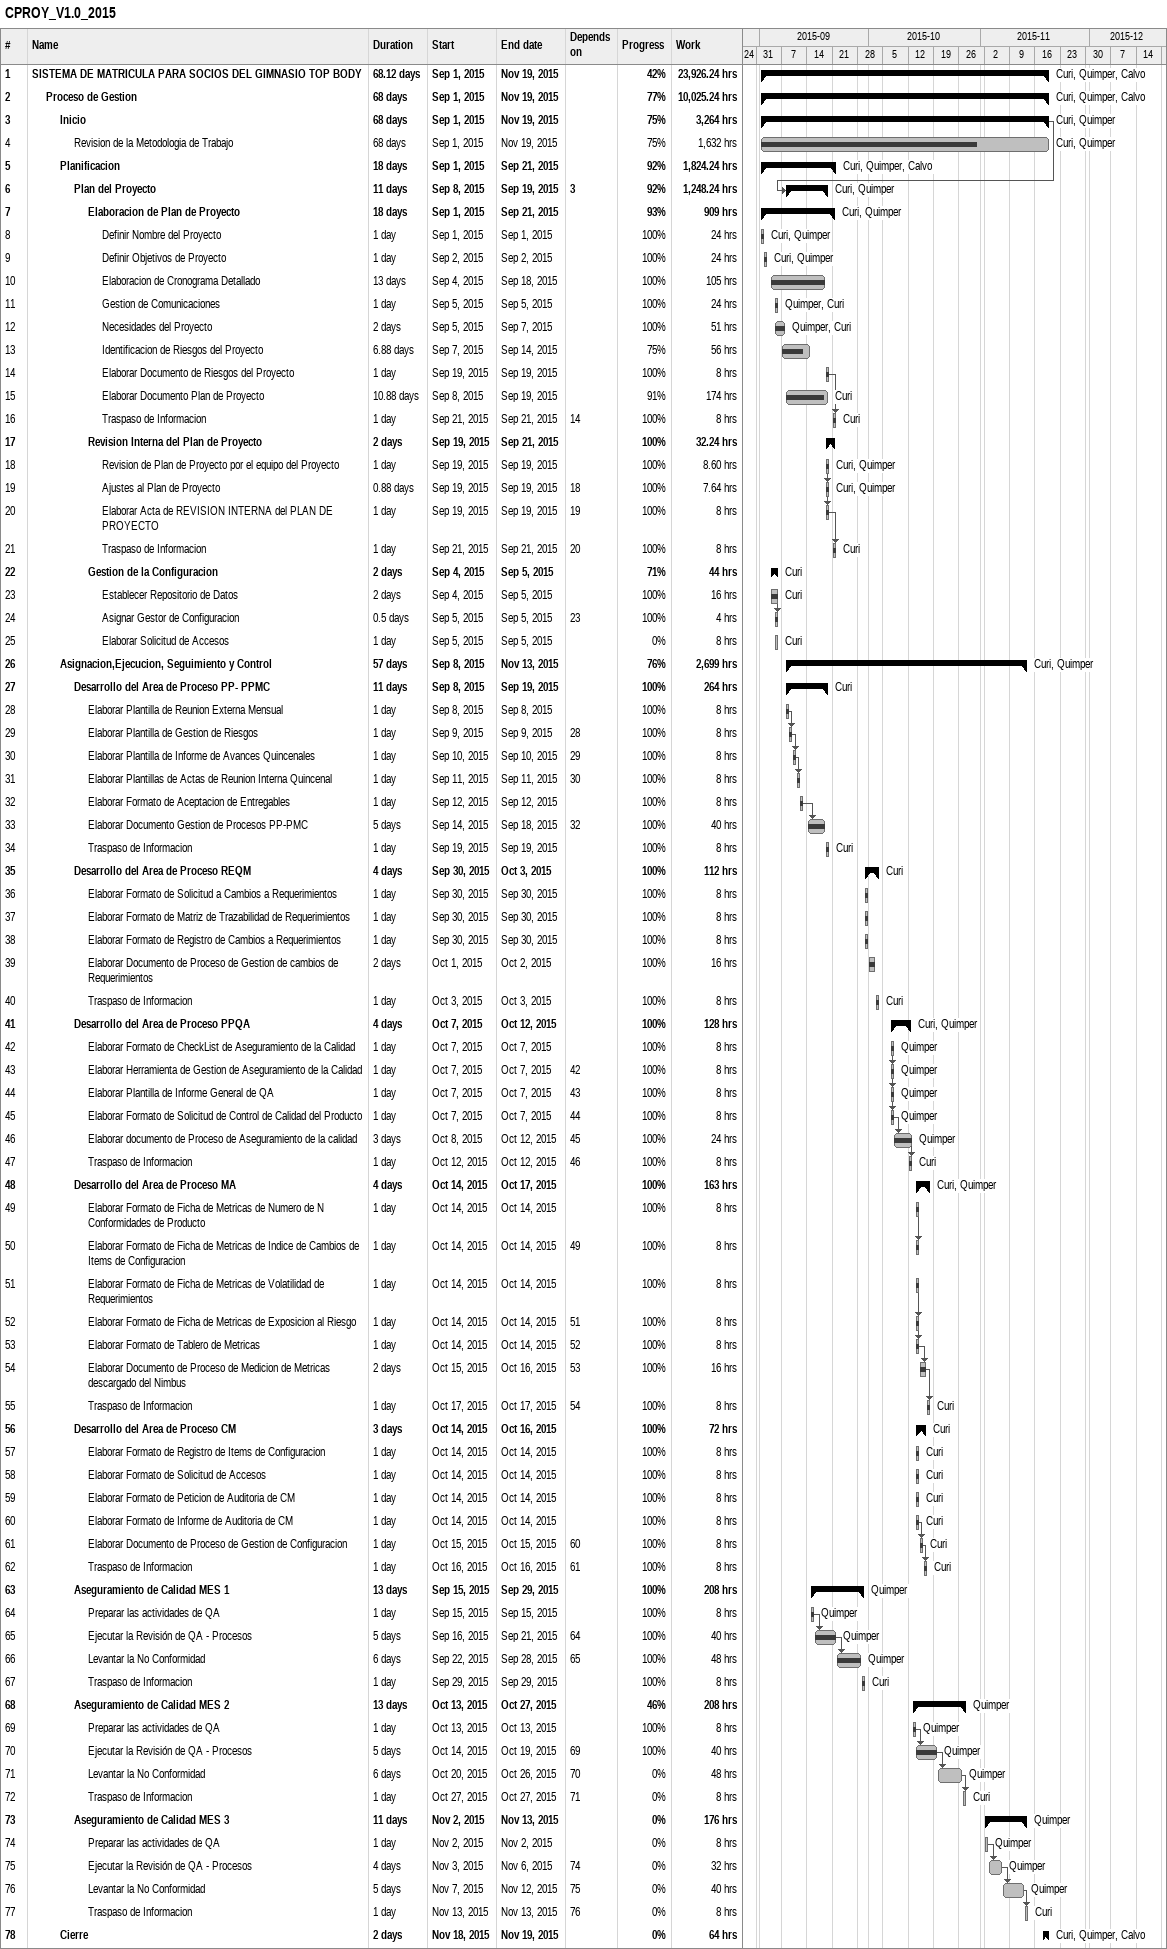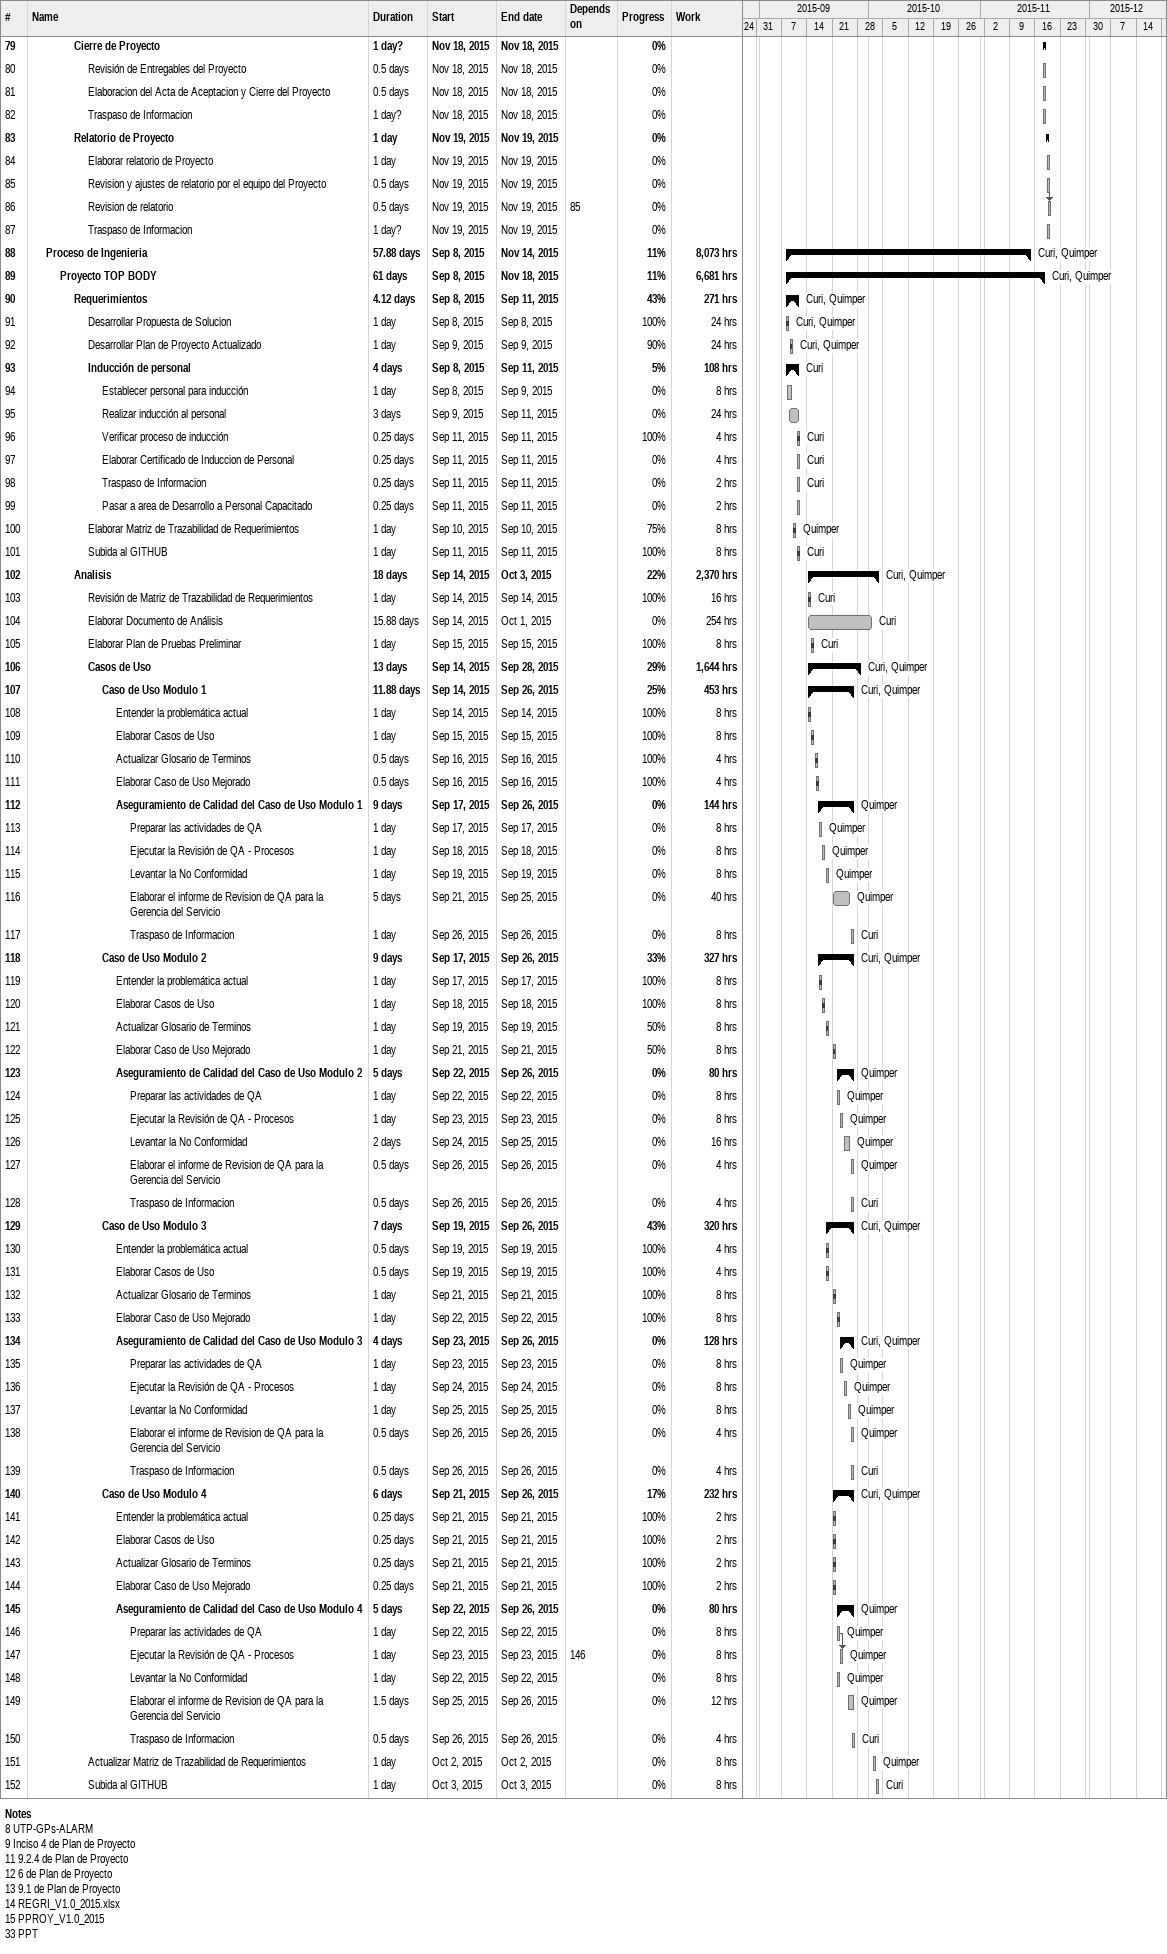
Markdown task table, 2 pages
CPROY_V1.0_2015

| ID | Level | Task | Duration | Start | Finish | Predecessors | Resources | % complete | Work (h) |
|---|---|---|---|---|---|---|---|---|---|
| 1 | 1 | **SISTEMA DE MATRICULA PARA SOCIOS DEL GIMNASIO TOP BODY** | 68.12d | 2015-09-01 | 2015-11-19 |  | Curi, Quimper, Calvo | 42 | 23926.24 |
| 2 | 2 | **Proceso de Gestion** | 68d | 2015-09-01 | 2015-11-19 |  | Curi, Quimper, Calvo | 77 | 10025.24 |
| 3 | 3 | **Inicio** | 68d | 2015-09-01 | 2015-11-19 |  | Curi, Quimper | 75 | 3264 |
| 4 | 4 | Revision de la Metodologia de Trabajo | 68d | 2015-09-01 | 2015-11-19 |  | Curi, Quimper | 75 | 1632 |
| 5 | 3 | **Planificacion** | 18d | 2015-09-01 | 2015-09-21 |  | Curi, Quimper, Calvo | 92 | 1824.24 |
| 6 | 4 | **Plan del Proyecto** | 11d | 2015-09-08 | 2015-09-19 | 3 | Curi, Quimper | 92 | 1248.24 |
| 7 | 5 | **Elaboracion de Plan de Proyecto** | 18d | 2015-09-01 | 2015-09-21 |  | Curi, Quimper | 93 | 909 |
| 8 | 6 | Definir Nombre del Proyecto | 1d | 2015-09-01 | 2015-09-01 |  | Curi, Quimper | 100 | 24 |
| 9 | 6 | Definir Objetivos de Proyecto | 1d | 2015-09-02 | 2015-09-02 |  | Curi, Quimper | 100 | 24 |
| 10 | 6 | Elaboracion de Cronograma Detallado | 13d | 2015-09-04 | 2015-09-18 |  |  | 100 | 105 |
| 11 | 6 | Gestion de Comunicaciones | 1d | 2015-09-05 | 2015-09-05 |  | Quimper, Curi | 100 | 24 |
| 12 | 6 | Necesidades del Proyecto | 2d | 2015-09-05 | 2015-09-07 |  | Quimper, Curi | 100 | 51 |
| 13 | 6 | Identificacion de Riesgos del Proyecto | 6.88d | 2015-09-07 | 2015-09-14 |  |  | 75 | 56 |
| 14 | 6 | Elaborar Documento de Riesgos del Proyecto | 1d | 2015-09-19 | 2015-09-19 |  |  | 100 | 8 |
| 15 | 6 | Elaborar Documento Plan de Proyecto | 10.88d | 2015-09-08 | 2015-09-19 |  | Curi | 91 | 174 |
| 16 | 6 | Traspaso de Informacion | 1d | 2015-09-21 | 2015-09-21 | 14 | Curi | 100 | 8 |
| 17 | 5 | **Revision Interna del Plan de Proyecto** | 2d | 2015-09-19 | 2015-09-21 |  |  | 100 | 32.24 |
| 18 | 6 | Revision de Plan de Proyecto por el equipo del Proyecto | 1d | 2015-09-19 | 2015-09-19 |  | Curi, Quimper | 100 | 8.60 |
| 19 | 6 | Ajustes al Plan de Proyecto | 0.88d | 2015-09-19 | 2015-09-19 | 18 | Curi, Quimper | 100 | 7.64 |
| 20 | 6 | Elaborar Acta de REVISION INTERNA del PLAN DE PROYECTO | 1d | 2015-09-19 | 2015-09-19 | 19 |  | 100 | 8 |
| 21 | 6 | Traspaso de Informacion | 1d | 2015-09-21 | 2015-09-21 | 20 | Curi | 100 | 8 |
| 22 | 5 | **Gestion de la Configuracion** | 2d | 2015-09-04 | 2015-09-05 |  | Curi | 71 | 44 |
| 23 | 6 | Establecer Repositorio de Datos | 2d | 2015-09-04 | 2015-09-05 |  | Curi | 100 | 16 |
| 24 | 6 | Asignar Gestor de Configuracion | 0.5d | 2015-09-05 | 2015-09-05 | 23 |  | 100 | 4 |
| 25 | 6 | Elaborar Solicitud de Accesos | 1d | 2015-09-05 | 2015-09-05 |  | Curi | 0 | 8 |
| 26 | 3 | **Asignacion,Ejecucion, Seguimiento y Control** | 57d | 2015-09-08 | 2015-11-13 |  | Curi, Quimper | 76 | 2699 |
| 27 | 4 | **Desarrollo del Area de Proceso PP- PPMC** | 11d | 2015-09-08 | 2015-09-19 |  | Curi | 100 | 264 |
| 28 | 5 | Elaborar Plantilla de Reunion Externa Mensual | 1d | 2015-09-08 | 2015-09-08 |  |  | 100 | 8 |
| 29 | 5 | Elaborar Plantilla de Gestion de Riesgos | 1d | 2015-09-09 | 2015-09-09 | 28 |  | 100 | 8 |
| 30 | 5 | Elaborar Plantilla de Informe de Avances Quincenales | 1d | 2015-09-10 | 2015-09-10 | 29 |  | 100 | 8 |
| 31 | 5 | Elaborar Plantillas de Actas de Reunion Interna Quincenal | 1d | 2015-09-11 | 2015-09-11 | 30 |  | 100 | 8 |
| 32 | 5 | Elaborar Formato de Aceptacion de Entregables | 1d | 2015-09-12 | 2015-09-12 |  |  | 100 | 8 |
| 33 | 5 | Elaborar Documento Gestion de Procesos PP-PMC | 5d | 2015-09-14 | 2015-09-18 | 32 |  | 100 | 40 |
| 34 | 5 | Traspaso de Informacion | 1d | 2015-09-19 | 2015-09-19 |  | Curi | 100 | 8 |
| 35 | 4 | **Desarrollo del Area de Proceso REQM** | 4d | 2015-09-30 | 2015-10-03 |  | Curi | 100 | 112 |
| 36 | 5 | Elaborar Formato de Solicitud a Cambios a Requerimientos | 1d | 2015-09-30 | 2015-09-30 |  |  | 100 | 8 |
| 37 | 5 | Elaborar Formato de Matriz de Trazabilidad de Requerimientos | 1d | 2015-09-30 | 2015-09-30 |  |  | 100 | 8 |
| 38 | 5 | Elaborar Formato de Registro de Cambios a Requerimientos | 1d | 2015-09-30 | 2015-09-30 |  |  | 100 | 8 |
| 39 | 5 | Elaborar Documento de Proceso de Gestion de cambios de Requerimientos | 2d | 2015-10-01 | 2015-10-02 |  |  | 100 | 16 |
| 40 | 5 | Traspaso de Informacion | 1d | 2015-10-03 | 2015-10-03 |  | Curi | 100 | 8 |
| 41 | 4 | **Desarrollo del Area de Proceso PPQA** | 4d | 2015-10-07 | 2015-10-12 |  | Curi, Quimper | 100 | 128 |
| 42 | 5 | Elaborar Formato de CheckList de Aseguramiento de la Calidad | 1d | 2015-10-07 | 2015-10-07 |  | Quimper | 100 | 8 |
| 43 | 5 | Elaborar Herramienta de Gestion de Aseguramiento de la Calidad | 1d | 2015-10-07 | 2015-10-07 | 42 | Quimper | 100 | 8 |
| 44 | 5 | Elaborar Plantilla de Informe General de QA | 1d | 2015-10-07 | 2015-10-07 | 43 | Quimper | 100 | 8 |
| 45 | 5 | Elaborar Formato de Solicitud de Control de Calidad del Producto | 1d | 2015-10-07 | 2015-10-07 | 44 | Quimper | 100 | 8 |
| 46 | 5 | Elaborar documento de Proceso de Aseguramiento de la calidad | 3d | 2015-10-08 | 2015-10-12 | 45 | Quimper | 100 | 24 |
| 47 | 5 | Traspaso de Informacion | 1d | 2015-10-12 | 2015-10-12 | 46 | Curi | 100 | 8 |
| 48 | 4 | **Desarrollo del Area de Proceso MA** | 4d | 2015-10-14 | 2015-10-17 |  | Curi, Quimper | 100 | 163 |
| 49 | 5 | Elaborar Formato de Ficha de Metricas de Numero de N Conformidades de Producto | 1d | 2015-10-14 | 2015-10-14 |  |  | 100 | 8 |
| 50 | 5 | Elaborar Formato de Ficha de Metricas de Indice de Cambios de Items de Configuracion | 1d | 2015-10-14 | 2015-10-14 | 49 |  | 100 | 8 |
| 51 | 5 | Elaborar Formato de Ficha de Metricas de Volatilidad de Requerimientos | 1d | 2015-10-14 | 2015-10-14 |  |  | 100 | 8 |
| 52 | 5 | Elaborar Formato de Ficha de Metricas de Exposicion al Riesgo | 1d | 2015-10-14 | 2015-10-14 | 51 |  | 100 | 8 |
| 53 | 5 | Elaborar Formato de Tablero de Metricas | 1d | 2015-10-14 | 2015-10-14 | 52 |  | 100 | 8 |
| 54 | 5 | Elaborar Documento de Proceso de Medicion de Metricas descargado del Nimbus | 2d | 2015-10-15 | 2015-10-16 | 53 |  | 100 | 16 |
| 55 | 5 | Traspaso de Informacion | 1d | 2015-10-17 | 2015-10-17 | 54 | Curi | 100 | 8 |
| 56 | 4 | **Desarrollo del Area de Proceso CM** | 3d | 2015-10-14 | 2015-10-16 |  | Curi | 100 | 72 |
| 57 | 5 | Elaborar Formato de Registro de Items de Configuracion | 1d | 2015-10-14 | 2015-10-14 |  | Curi | 100 | 8 |
| 58 | 5 | Elaborar Formato de Solicitud de Accesos | 1d | 2015-10-14 | 2015-10-14 |  | Curi | 100 | 8 |
| 59 | 5 | Elaborar Formato de Peticion de Auditoria de CM | 1d | 2015-10-14 | 2015-10-14 |  | Curi | 100 | 8 |
| 60 | 5 | Elaborar Formato de Informe de Auditoria de CM | 1d | 2015-10-14 | 2015-10-14 |  | Curi | 100 | 8 |
| 61 | 5 | Elaborar Documento de Proceso de Gestion de Configuracion | 1d | 2015-10-15 | 2015-10-15 | 60 | Curi | 100 | 8 |
| 62 | 5 | Traspaso de Informacion | 1d | 2015-10-16 | 2015-10-16 | 61 | Curi | 100 | 8 |
| 63 | 4 | **Aseguramiento de Calidad MES 1** | 13d | 2015-09-15 | 2015-09-29 |  | Quimper | 100 | 208 |
| 64 | 5 | Preparar las actividades de QA | 1d | 2015-09-15 | 2015-09-15 |  | Quimper | 100 | 8 |
| 65 | 5 | Ejecutar la Revisión de QA - Procesos | 5d | 2015-09-16 | 2015-09-21 | 64 | Quimper | 100 | 40 |
| 66 | 5 | Levantar la No Conformidad | 6d | 2015-09-22 | 2015-09-28 | 65 | Quimper | 100 | 48 |
| 67 | 5 | Traspaso de Informacion | 1d | 2015-09-29 | 2015-09-29 |  | Curi | 100 | 8 |
| 68 | 4 | **Aseguramiento de Calidad MES 2** | 13d | 2015-10-13 | 2015-10-27 |  | Quimper | 46 | 208 |
| 69 | 5 | Preparar las actividades de QA | 1d | 2015-10-13 | 2015-10-13 |  | Quimper | 100 | 8 |
| 70 | 5 | Ejecutar la Revisión de QA - Procesos | 5d | 2015-10-14 | 2015-10-19 | 69 | Quimper | 100 | 40 |
| 71 | 5 | Levantar la No Conformidad | 6d | 2015-10-20 | 2015-10-26 | 70 | Quimper | 0 | 48 |
| 72 | 5 | Traspaso de Informacion | 1d | 2015-10-27 | 2015-10-27 | 71 | Curi | 0 | 8 |
| 73 | 4 | **Aseguramiento de Calidad MES 3** | 11d | 2015-11-02 | 2015-11-13 |  | Quimper | 0 | 176 |
| 74 | 5 | Preparar las actividades de QA | 1d | 2015-11-02 | 2015-11-02 |  | Quimper | 0 | 8 |
| 75 | 5 | Ejecutar la Revisión de QA - Procesos | 4d | 2015-11-03 | 2015-11-06 | 74 | Quimper | 0 | 32 |
| 76 | 5 | Levantar la No Conformidad | 5d | 2015-11-07 | 2015-11-12 | 75 | Quimper | 0 | 40 |
| 77 | 5 | Traspaso de Informacion | 1d | 2015-11-13 | 2015-11-13 | 76 | Curi | 0 | 8 |
| 78 | 3 | **Cierre** | 2d | 2015-11-18 | 2015-11-19 |  | Curi, Quimper, Calvo | 0 | 64 |
| 79 | 4 | **Cierre de Proyecto** | 1d? | 2015-11-18 | 2015-11-18 |  |  | 0 |  |
| 80 | 5 | Revisión de Entregables del Proyecto | 0.5d | 2015-11-18 | 2015-11-18 |  |  | 0 |  |
| 81 | 5 | Elaboracion del Acta de Aceptacion y Cierre del Proyecto | 0.5d | 2015-11-18 | 2015-11-18 |  |  | 0 |  |
| 82 | 5 | Traspaso de Informacion | 1d? | 2015-11-18 | 2015-11-18 |  |  | 0 |  |
| 83 | 4 | **Relatorio de Proyecto** | 1d | 2015-11-19 | 2015-11-19 |  |  | 0 |  |
| 84 | 5 | Elaborar relatorio de Proyecto | 1d | 2015-11-19 | 2015-11-19 |  |  | 0 |  |
| 85 | 5 | Revision y ajustes de relatorio por el equipo del Proyecto | 0.5d | 2015-11-19 | 2015-11-19 |  |  | 0 |  |
| 86 | 5 | Revision de relatorio | 0.5d | 2015-11-19 | 2015-11-19 | 85 |  | 0 |  |
| 87 | 5 | Traspaso de Informacion | 1d? | 2015-11-19 | 2015-11-19 |  |  | 0 |  |
| 88 | 2 | **Proceso de Ingenieria** | 57.88d | 2015-09-08 | 2015-11-14 |  | Curi, Quimper | 11 | 8073 |
| 89 | 3 | **Proyecto TOP BODY** | 61d | 2015-09-08 | 2015-11-18 |  | Curi, Quimper | 11 | 6681 |
| 90 | 4 | **Requerimientos** | 4.12d | 2015-09-08 | 2015-09-11 |  | Curi, Quimper | 43 | 271 |
| 91 | 5 | Desarrollar Propuesta de Solucion | 1d | 2015-09-08 | 2015-09-08 |  | Curi, Quimper | 100 | 24 |
| 92 | 5 | Desarrollar Plan de Proyecto Actualizado | 1d | 2015-09-09 | 2015-09-09 |  | Curi, Quimper | 90 | 24 |
| 93 | 5 | **Inducción de personal** | 4d | 2015-09-08 | 2015-09-11 |  | Curi | 5 | 108 |
| 94 | 6 | Establecer personal para inducción | 1d | 2015-09-08 | 2015-09-09 |  |  | 0 | 8 |
| 95 | 6 | Realizar inducción al personal | 3d | 2015-09-09 | 2015-09-11 |  |  | 0 | 24 |
| 96 | 6 | Verificar proceso de inducción | 0.25d | 2015-09-11 | 2015-09-11 |  | Curi | 100 | 4 |
| 97 | 6 | Elaborar Certificado de Induccion de Personal | 0.25d | 2015-09-11 | 2015-09-11 |  | Curi | 0 | 4 |
| 98 | 6 | Traspaso de Informacion | 0.25d | 2015-09-11 | 2015-09-11 |  | Curi | 0 | 2 |
| 99 | 6 | Pasar a area de Desarrollo a Personal Capacitado | 0.25d | 2015-09-11 | 2015-09-11 |  |  | 0 | 2 |
| 100 | 5 | Elaborar Matriz de Trazabilidad de Requerimientos | 1d | 2015-09-10 | 2015-09-10 |  | Quimper | 75 | 8 |
| 101 | 5 | Subida al GITHUB | 1d | 2015-09-11 | 2015-09-11 |  | Curi | 100 | 8 |
| 102 | 4 | **Analisis** | 18d | 2015-09-14 | 2015-10-03 |  | Curi, Quimper | 22 | 2370 |
| 103 | 5 | Revisión de Matriz de Trazabilidad de Requerimientos | 1d | 2015-09-14 | 2015-09-14 |  | Curi | 100 | 16 |
| 104 | 5 | Elaborar Documento de Análisis | 15.88d | 2015-09-14 | 2015-10-01 |  | Curi | 0 | 254 |
| 105 | 5 | Elaborar Plan de Pruebas Preliminar | 1d | 2015-09-15 | 2015-09-15 |  | Curi | 100 | 8 |
| 106 | 5 | **Casos de Uso** | 13d | 2015-09-14 | 2015-09-28 |  | Curi, Quimper | 29 | 1644 |
| 107 | 6 | **Caso de Uso Modulo 1** | 11.88d | 2015-09-14 | 2015-09-26 |  | Curi, Quimper | 25 | 453 |
| 108 | 7 | Entender la problemática actual | 1d | 2015-09-14 | 2015-09-14 |  |  | 100 | 8 |
| 109 | 7 | Elaborar Casos de Uso | 1d | 2015-09-15 | 2015-09-15 |  |  | 100 | 8 |
| 110 | 7 | Actualizar Glosario de Terminos | 0.5d | 2015-09-16 | 2015-09-16 |  |  | 100 | 4 |
| 111 | 7 | Elaborar Caso de Uso Mejorado | 0.5d | 2015-09-16 | 2015-09-16 |  |  | 100 | 4 |
| 112 | 7 | **Aseguramiento de Calidad del Caso de Uso Modulo 1** | 9d | 2015-09-17 | 2015-09-26 |  | Quimper | 0 | 144 |
| 113 | 8 | Preparar las actividades de QA | 1d | 2015-09-17 | 2015-09-17 |  | Quimper | 0 | 8 |
| 114 | 8 | Ejecutar la Revisión de QA - Procesos | 1d | 2015-09-18 | 2015-09-18 |  | Quimper | 0 | 8 |
| 115 | 8 | Levantar la No Conformidad | 1d | 2015-09-19 | 2015-09-19 |  | Quimper | 0 | 8 |
| 116 | 8 | Elaborar el informe de Revision de QA para la Gerencia del Servicio | 5d | 2015-09-21 | 2015-09-25 |  | Quimper | 0 | 40 |
| 117 | 8 | Traspaso de Informacion | 1d | 2015-09-26 | 2015-09-26 |  | Curi | 0 | 8 |
| 118 | 6 | **Caso de Uso Modulo 2** | 9d | 2015-09-17 | 2015-09-26 |  | Curi, Quimper | 33 | 327 |
| 119 | 7 | Entender la problemática actual | 1d | 2015-09-17 | 2015-09-17 |  |  | 100 | 8 |
| 120 | 7 | Elaborar Casos de Uso | 1d | 2015-09-18 | 2015-09-18 |  |  | 100 | 8 |
| 121 | 7 | Actualizar Glosario de Terminos | 1d | 2015-09-19 | 2015-09-19 |  |  | 50 | 8 |
| 122 | 7 | Elaborar Caso de Uso Mejorado | 1d | 2015-09-21 | 2015-09-21 |  |  | 50 | 8 |
| 123 | 7 | **Aseguramiento de Calidad del Caso de Uso Modulo 2** | 5d | 2015-09-22 | 2015-09-26 |  | Quimper | 0 | 80 |
| 124 | 8 | Preparar las actividades de QA | 1d | 2015-09-22 | 2015-09-22 |  | Quimper | 0 | 8 |
| 125 | 8 | Ejecutar la Revisión de QA - Procesos | 1d | 2015-09-23 | 2015-09-23 |  | Quimper | 0 | 8 |
| 126 | 8 | Levantar la No Conformidad | 2d | 2015-09-24 | 2015-09-25 |  | Quimper | 0 | 16 |
| 127 | 8 | Elaborar el informe de Revision de QA para la Gerencia del Servicio | 0.5d | 2015-09-26 | 2015-09-26 |  | Quimper | 0 | 4 |
| 128 | 8 | Traspaso de Informacion | 0.5d | 2015-09-26 | 2015-09-26 |  | Curi | 0 | 4 |
| 129 | 6 | **Caso de Uso Modulo 3** | 7d | 2015-09-19 | 2015-09-26 |  | Curi, Quimper | 43 | 320 |
| 130 | 7 | Entender la problemática actual | 0.5d | 2015-09-19 | 2015-09-19 |  |  | 100 | 4 |
| 131 | 7 | Elaborar Casos de Uso | 0.5d | 2015-09-19 | 2015-09-19 |  |  | 100 | 4 |
| 132 | 7 | Actualizar Glosario de Terminos | 1d | 2015-09-21 | 2015-09-21 |  |  | 100 | 8 |
| 133 | 7 | Elaborar Caso de Uso Mejorado | 1d | 2015-09-22 | 2015-09-22 |  |  | 100 | 8 |
| 134 | 7 | **Aseguramiento de Calidad del Caso de Uso Modulo 3** | 4d | 2015-09-23 | 2015-09-26 |  | Curi, Quimper | 0 | 128 |
| 135 | 8 | Preparar las actividades de QA | 1d | 2015-09-23 | 2015-09-23 |  | Quimper | 0 | 8 |
| 136 | 8 | Ejecutar la Revisión de QA - Procesos | 1d | 2015-09-24 | 2015-09-24 |  | Quimper | 0 | 8 |
| 137 | 8 | Levantar la No Conformidad | 1d | 2015-09-25 | 2015-09-25 |  | Quimper | 0 | 8 |
| 138 | 8 | Elaborar el informe de Revision de QA para la Gerencia del Servicio | 0.5d | 2015-09-26 | 2015-09-26 |  | Quimper | 0 | 4 |
| 139 | 8 | Traspaso de Informacion | 0.5d | 2015-09-26 | 2015-09-26 |  | Curi | 0 | 4 |
| 140 | 6 | **Caso de Uso Modulo 4** | 6d | 2015-09-21 | 2015-09-26 |  | Curi, Quimper | 17 | 232 |
| 141 | 7 | Entender la problemática actual | 0.25d | 2015-09-21 | 2015-09-21 |  |  | 100 | 2 |
| 142 | 7 | Elaborar Casos de Uso | 0.25d | 2015-09-21 | 2015-09-21 |  |  | 100 | 2 |
| 143 | 7 | Actualizar Glosario de Terminos | 0.25d | 2015-09-21 | 2015-09-21 |  |  | 100 | 2 |
| 144 | 7 | Elaborar Caso de Uso Mejorado | 0.25d | 2015-09-21 | 2015-09-21 |  |  | 100 | 2 |
| 145 | 7 | **Aseguramiento de Calidad del Caso de Uso Modulo 4** | 5d | 2015-09-22 | 2015-09-26 |  | Quimper | 0 | 80 |
| 146 | 8 | Preparar las actividades de QA | 1d | 2015-09-22 | 2015-09-22 |  | Quimper | 0 | 8 |
| 147 | 8 | Ejecutar la Revisión de QA - Procesos | 1d | 2015-09-23 | 2015-09-23 | 146 | Quimper | 0 | 8 |
| 148 | 8 | Levantar la No Conformidad | 1d | 2015-09-22 | 2015-09-22 |  | Quimper | 0 | 8 |
| 149 | 8 | Elaborar el informe de Revision de QA para la Gerencia del Servicio | 1.5d | 2015-09-25 | 2015-09-26 |  | Quimper | 0 | 12 |
| 150 | 8 | Traspaso de Informacion | 0.5d | 2015-09-26 | 2015-09-26 |  | Curi | 0 | 4 |
| 151 | 5 | Actualizar Matriz de Trazabilidad de Requerimientos | 1d | 2015-10-02 | 2015-10-02 |  | Quimper | 0 | 8 |
| 152 | 5 | Subida al GITHUB | 1d | 2015-10-03 | 2015-10-03 |  | Curi | 0 | 8 |

Notes
- 8: UTP-GPs-ALARM
- 9: Inciso 4 de Plan de Proyecto
- 11: 9.2.4 de Plan de Proyecto
- 12: 6 de Plan de Proyecto
- 13: 9.1 de Plan de Proyecto
- 14: REGRI_V1.0_2015.xlsx
- 15: PPROY_V1.0_2015
- 33: PPT
